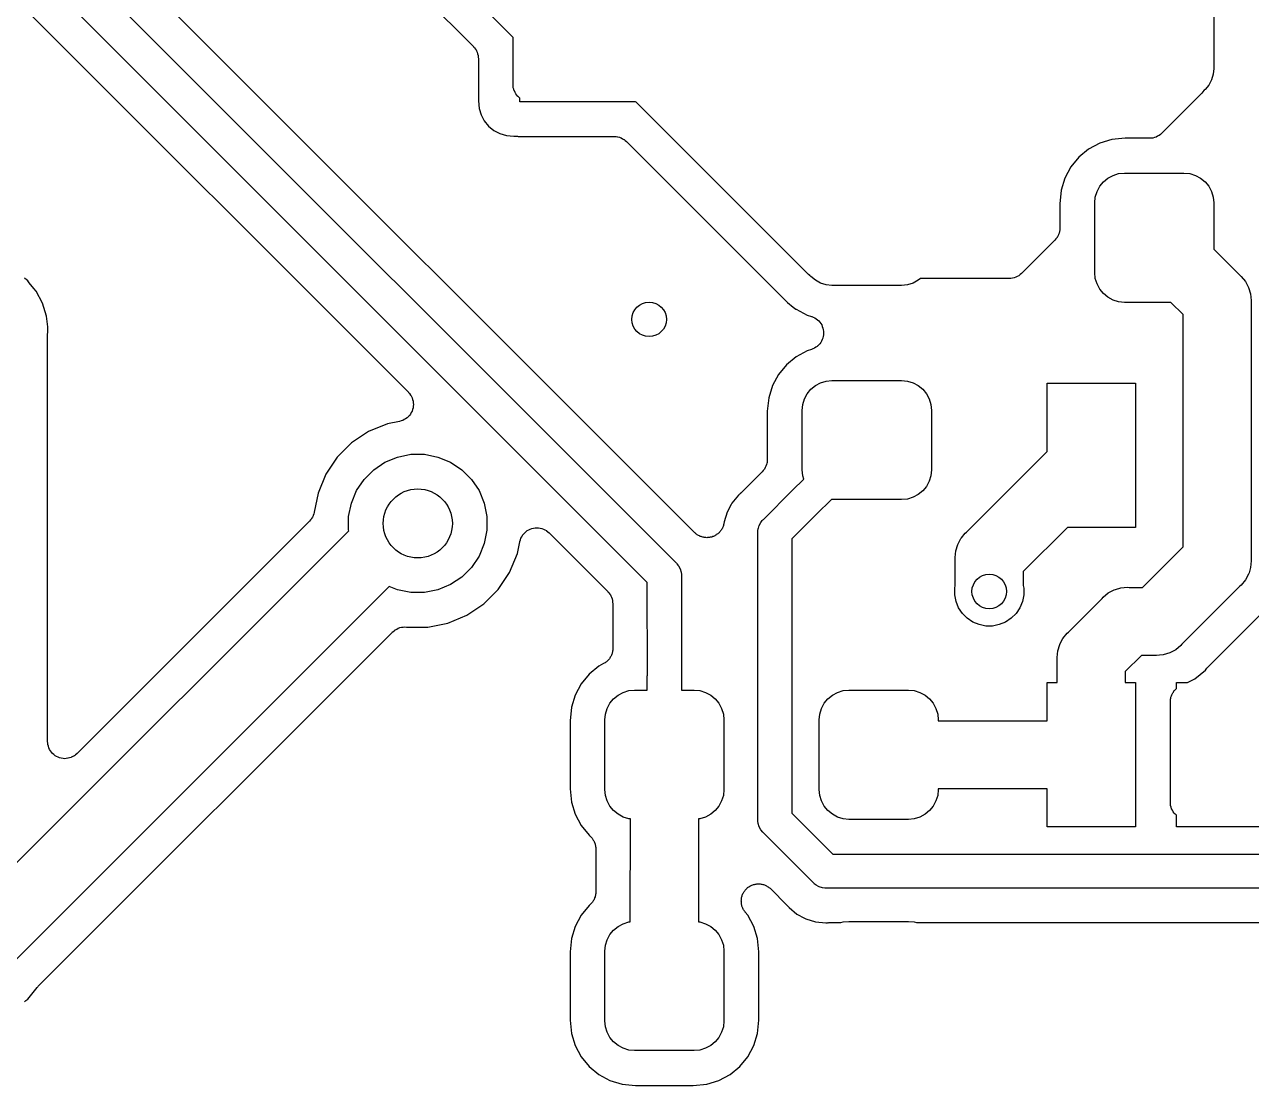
# Model space of a CAD drawing. Extents: x 150.4 to 195, y -135.4 to -96.2.
# Drawn here: x 177.91 to 186.93, y -127.03 to -119.23 of the extents above; entities that cross this region are included whole.
import ezdxf

# ---------------------------------------------------------------- set-up
doc = ezdxf.new("R2010")
doc.units = 0
doc.header["$MEASUREMENT"] = 0
doc.layers.add('BLACK', color=7, linetype='CONTINUOUS')

msp = doc.modelspace()

# ---------------------------------------------------------------- linework, layer by layer
at = {"layer": 'BLACK', "linetype": 'CONTINUOUS'}
for p, q in [((181.502, -119.329), (177.698, -115.525)), ((177.63, -115.816), (181.209, -119.395)), ((175.525, -116.017), (182.697, -123.188)), ((182.835, -122.968), (175.863, -115.996)), ((182.487, -123.333), (175.381, -116.226)), ((175.623, -116.828), (180.731, -121.935)), ((186.65, -119.044), (186.65, -119.556)), ((181.5, -119.351), (181.501, -119.339)), ((181.5, -119.352), (181.5, -119.351)), ((181.5, -119.353), (181.5, -119.352)), ((181.5, -119.352), (181.5, -119.352)), ((181.5, -119.352), (181.5, -119.352)), ((181.5, -119.673), (181.5, -119.353)), ((181.501, -119.339), (181.502, -119.329)), ((181.209, -119.395), (181.209, -119.395)), ((181.209, -119.395), (181.209, -119.395)), ((181.209, -119.395), (181.209, -119.395)), ((181.209, -119.395), (181.21, -119.396)), ((181.21, -119.396), (181.217, -119.405)), ((181.217, -119.405), (181.225, -119.414)), ((181.225, -119.414), (181.225, -119.415)), ((181.225, -119.415), (181.226, -119.415)), ((181.226, -119.415), (181.231, -119.426)), ((181.231, -119.426), (181.236, -119.436)), ((181.236, -119.436), (181.237, -119.437)), ((181.237, -119.437), (181.237, -119.437)), ((181.237, -119.437), (181.24, -119.449)), ((181.24, -119.449), (181.244, -119.46)), ((181.244, -119.46), (181.244, -119.461)), ((181.244, -119.461), (181.244, -119.461)), ((181.244, -119.461), (181.245, -119.473)), ((181.245, -119.473), (181.246, -119.485)), ((181.246, -119.485), (181.246, -119.794)), ((186.65, -119.556), (186.646, -119.599)), ((186.633, -119.64), (186.613, -119.678)), ((186.646, -119.599), (186.633, -119.64)), ((181.501, -119.685), (181.5, -119.673)), ((181.502, -119.697), (181.501, -119.685)), ((181.502, -119.698), (181.502, -119.697)), ((181.502, -119.697), (181.502, -119.697)), ((181.506, -119.709), (181.502, -119.698)), ((181.509, -119.721), (181.506, -119.709)), ((181.51, -119.721), (181.509, -119.721)), ((181.509, -119.721), (181.509, -119.721)), ((181.515, -119.732), (181.51, -119.721)), ((181.521, -119.743), (181.515, -119.732)), ((181.529, -119.753), (181.521, -119.743)), ((181.521, -119.743), (181.521, -119.743)), ((181.521, -119.743), (181.521, -119.743)), ((186.563, -119.737), (186.268, -120.032)), ((186.57, -119.728), (186.563, -119.737)), ((186.578, -119.719), (186.57, -119.728)), ((186.579, -119.718), (186.578, -119.719)), ((186.578, -119.719), (186.578, -119.719)), ((186.58, -119.716), (186.579, -119.718)), ((186.586, -119.711), (186.58, -119.716)), ((186.613, -119.678), (186.586, -119.711)), ((181.246, -119.794), (181.251, -119.849)), ((181.536, -119.762), (181.529, -119.753)), ((181.537, -119.762), (181.536, -119.762)), ((181.546, -119.77), (181.537, -119.762)), ((181.537, -119.762), (181.537, -119.762)), ((181.55, -119.773), (181.546, -119.77)), ((181.55, -119.8), (181.55, -119.773)), ((182.394, -119.8), (181.55, -119.8)), ((182.4, -119.801), (182.394, -119.8)), ((182.404, -119.804), (182.4, -119.801)), ((183.663, -121.063), (182.404, -119.804)), ((181.251, -119.849), (181.266, -119.897)), ((181.266, -119.897), (181.289, -119.941)), ((181.289, -119.941), (181.321, -119.979)), ((181.321, -119.979), (181.359, -120.011)), ((181.359, -120.011), (181.403, -120.034)), ((181.403, -120.034), (181.451, -120.049)), ((181.451, -120.049), (181.506, -120.054)), ((181.506, -120.054), (181.531, -120.054)), ((181.531, -120.054), (181.533, -120.054)), ((181.533, -120.054), (181.538, -120.055)), ((181.538, -120.055), (181.544, -120.055)), ((181.544, -120.055), (181.556, -120.056)), ((181.556, -120.056), (182.244, -120.056)), ((182.244, -120.056), (182.244, -120.056)), ((182.244, -120.056), (182.244, -120.056)), ((182.244, -120.056), (182.244, -120.056)), ((182.244, -120.056), (182.246, -120.056)), ((182.246, -120.056), (182.257, -120.057)), ((182.257, -120.057), (182.269, -120.058)), ((182.269, -120.058), (182.27, -120.059)), ((182.27, -120.059), (182.27, -120.059)), ((182.27, -120.059), (182.282, -120.062)), ((182.282, -120.062), (182.293, -120.066)), ((182.293, -120.066), (182.293, -120.066)), ((182.293, -120.066), (182.294, -120.066)), ((182.294, -120.066), (182.304, -120.072)), ((182.304, -120.072), (182.315, -120.077)), ((182.315, -120.077), (182.315, -120.078)), ((182.315, -120.078), (182.316, -120.078)), ((182.316, -120.078), (182.325, -120.086)), ((182.325, -120.086), (182.334, -120.093)), ((182.334, -120.093), (183.516, -121.275)), ((185.812, -120.106), (185.73, -120.15)), ((185.901, -120.079), (185.812, -120.106)), ((186, -120.069), (185.901, -120.079)), ((186.178, -120.069), (186, -120.069)), ((186.19, -120.068), (186.178, -120.069)), ((186.202, -120.067), (186.19, -120.068)), ((186.203, -120.067), (186.202, -120.067)), ((186.202, -120.067), (186.202, -120.067)), ((186.214, -120.063), (186.203, -120.067)), ((186.225, -120.06), (186.214, -120.063)), ((186.226, -120.06), (186.225, -120.06)), ((186.227, -120.06), (186.226, -120.06)), ((186.237, -120.054), (186.227, -120.06)), ((186.247, -120.049), (186.237, -120.054)), ((186.248, -120.048), (186.247, -120.049)), ((186.249, -120.048), (186.248, -120.048)), ((186.258, -120.041), (186.249, -120.048)), ((186.267, -120.033), (186.258, -120.041)), ((186.268, -120.032), (186.267, -120.033)), ((186.268, -120.032), (186.268, -120.032)), ((186.268, -120.032), (186.268, -120.032)), ((186.268, -120.032), (186.268, -120.032)), ((185.73, -120.15), (185.659, -120.209)), ((185.6, -120.28), (185.556, -120.362)), ((185.659, -120.209), (185.6, -120.28)), ((185.556, -120.362), (185.529, -120.451)), ((185.839, -120.389), (185.872, -120.362)), ((185.872, -120.362), (185.91, -120.342)), ((185.91, -120.342), (185.951, -120.329)), ((185.951, -120.329), (185.994, -120.325)), ((185.994, -120.325), (186.431, -120.325)), ((186.431, -120.325), (186.474, -120.329)), ((186.474, -120.329), (186.515, -120.342)), ((186.515, -120.342), (186.553, -120.362)), ((186.553, -120.362), (186.586, -120.389)), ((185.529, -120.451), (185.519, -120.55)), ((185.779, -120.501), (185.792, -120.46)), ((185.792, -120.46), (185.812, -120.422)), ((185.812, -120.422), (185.839, -120.389)), ((186.586, -120.389), (186.613, -120.422)), ((186.613, -120.422), (186.633, -120.46)), ((186.633, -120.46), (186.646, -120.501)), ((185.519, -120.55), (185.519, -120.728)), ((185.775, -120.544), (185.779, -120.501)), ((185.775, -121.056), (185.775, -120.544)), ((186.646, -120.501), (186.65, -120.544)), ((186.65, -120.544), (186.65, -120.884)), ((185.519, -120.73), (185.518, -120.742)), ((185.519, -120.728), (185.519, -120.729)), ((185.519, -120.729), (185.519, -120.729)), ((185.519, -120.729), (185.519, -120.729)), ((185.519, -120.729), (185.519, -120.73)), ((185.482, -120.818), (185.237, -121.063)), ((185.489, -120.809), (185.482, -120.818)), ((185.497, -120.8), (185.489, -120.809)), ((185.498, -120.799), (185.497, -120.799)), ((185.497, -120.799), (185.497, -120.8)), ((185.503, -120.789), (185.498, -120.799)), ((185.509, -120.778), (185.503, -120.789)), ((185.513, -120.766), (185.509, -120.777)), ((185.509, -120.777), (185.509, -120.778)), ((185.509, -120.778), (185.509, -120.778)), ((185.516, -120.755), (185.513, -120.766)), ((185.517, -120.753), (185.516, -120.754)), ((185.516, -120.754), (185.516, -120.755)), ((185.518, -120.742), (185.517, -120.753)), ((186.65, -120.884), (186.842, -121.076)), ((177.914, -121.1), (177.909, -121.097)), ((183.672, -121.07), (183.663, -121.063)), ((183.681, -121.078), (183.672, -121.07)), ((183.682, -121.079), (183.681, -121.078)), ((183.681, -121.078), (183.681, -121.078)), ((183.684, -121.08), (183.682, -121.079)), ((183.689, -121.086), (183.684, -121.08)), ((183.722, -121.113), (183.689, -121.086)), ((185.171, -121.098), (185.159, -121.099)), ((185.172, -121.098), (185.171, -121.098)), ((185.171, -121.098), (185.171, -121.098)), ((185.183, -121.094), (185.172, -121.098)), ((185.195, -121.091), (185.183, -121.094)), ((185.196, -121.09), (185.195, -121.091)), ((185.195, -121.091), (185.195, -121.091)), ((185.206, -121.085), (185.196, -121.09)), ((185.217, -121.08), (185.206, -121.085)), ((185.218, -121.079), (185.217, -121.079)), ((185.217, -121.079), (185.217, -121.08)), ((185.227, -121.071), (185.218, -121.079)), ((185.236, -121.064), (185.227, -121.071)), ((185.237, -121.063), (185.236, -121.064)), ((185.237, -121.063), (185.237, -121.063)), ((185.237, -121.063), (185.237, -121.063)), ((185.237, -121.063), (185.237, -121.063)), ((185.779, -121.099), (185.775, -121.056)), ((186.842, -121.076), (186.852, -121.084)), ((186.852, -121.084), (186.883, -121.122)), ((177.917, -121.104), (177.914, -121.1)), ((177.919, -121.105), (177.917, -121.104)), ((177.933, -121.117), (177.919, -121.105)), ((177.945, -121.131), (177.933, -121.117)), ((177.979, -121.172), (177.945, -121.131)), ((177.945, -121.131), (177.945, -121.131)), ((177.979, -121.173), (177.979, -121.172)), ((177.996, -121.194), (177.979, -121.173)), ((183.76, -121.133), (183.722, -121.113)), ((183.801, -121.146), (183.76, -121.133)), ((183.844, -121.15), (183.801, -121.146)), ((184.356, -121.15), (183.844, -121.15)), ((184.399, -121.146), (184.356, -121.15)), ((184.44, -121.133), (184.399, -121.146)), ((184.478, -121.113), (184.44, -121.133)), ((184.494, -121.1), (184.478, -121.113)), ((185.147, -121.1), (184.494, -121.1)), ((185.159, -121.099), (185.147, -121.1)), ((185.792, -121.14), (185.779, -121.099)), ((185.812, -121.178), (185.792, -121.14)), ((185.839, -121.211), (185.812, -121.178)), ((186.883, -121.122), (186.903, -121.16)), ((186.903, -121.16), (186.906, -121.165)), ((186.906, -121.165), (186.92, -121.213)), ((178.043, -121.281), (177.996, -121.194)), ((183.516, -121.275), (183.559, -121.311)), ((185.872, -121.238), (185.839, -121.211)), ((185.91, -121.258), (185.872, -121.238)), ((185.951, -121.271), (185.91, -121.258)), ((185.994, -121.275), (185.951, -121.271)), ((186.334, -121.275), (185.994, -121.275)), ((186.424, -121.365), (186.334, -121.275)), ((186.92, -121.213), (186.925, -121.262)), ((186.925, -121.262), (186.924, -121.274)), ((186.924, -121.274), (186.924, -123.164)), ((178.072, -121.376), (178.043, -121.281)), ((183.559, -121.311), (183.559, -121.311)), ((183.559, -121.311), (183.569, -121.317)), ((183.569, -121.317), (183.578, -121.324)), ((183.578, -121.324), (183.58, -121.325)), ((183.58, -121.325), (183.662, -121.369)), ((186.424, -123.072), (186.424, -121.365)), ((178.08, -121.456), (178.072, -121.376)), ((178.081, -121.475), (178.08, -121.456)), ((178.08, -121.456), (178.08, -121.456)), ((183.662, -121.369), (183.693, -121.378)), ((183.693, -121.378), (183.694, -121.379)), ((183.694, -121.379), (183.694, -121.379)), ((183.694, -121.379), (183.694, -121.379)), ((183.694, -121.379), (183.695, -121.379)), ((183.695, -121.379), (183.706, -121.384)), ((183.706, -121.384), (183.717, -121.389)), ((183.717, -121.389), (183.717, -121.389)), ((183.717, -121.389), (183.718, -121.389)), ((183.718, -121.389), (183.728, -121.396)), ((183.728, -121.396), (183.738, -121.403)), ((183.738, -121.403), (183.738, -121.403)), ((183.738, -121.403), (183.738, -121.403)), ((183.738, -121.403), (183.747, -121.412)), ((183.747, -121.412), (183.755, -121.42)), ((183.755, -121.42), (183.755, -121.42)), ((183.755, -121.42), (183.755, -121.421)), ((183.755, -121.421), (183.762, -121.431)), ((183.762, -121.431), (183.769, -121.441)), ((183.769, -121.441), (183.769, -121.441)), ((183.769, -121.441), (183.769, -121.441)), ((183.769, -121.441), (183.773, -121.453)), ((183.773, -121.453), (183.778, -121.464)), ((178.079, -121.504), (178.08, -121.499)), ((178.079, -121.506), (178.079, -121.504)), ((178.079, -124.502), (178.079, -121.506)), ((178.08, -121.494), (178.081, -121.475)), ((178.08, -121.499), (178.08, -121.494)), ((183.773, -121.549), (183.768, -121.56)), ((183.777, -121.538), (183.773, -121.549)), ((183.778, -121.538), (183.777, -121.538)), ((183.778, -121.464), (183.778, -121.464)), ((183.778, -121.464), (183.778, -121.464)), ((183.778, -121.464), (183.78, -121.476)), ((183.78, -121.525), (183.778, -121.537)), ((183.778, -121.537), (183.778, -121.538)), ((183.78, -121.476), (183.783, -121.488)), ((183.783, -121.513), (183.78, -121.525)), ((183.783, -121.488), (183.783, -121.488)), ((183.783, -121.488), (183.783, -121.489)), ((183.783, -121.489), (183.783, -121.501)), ((183.783, -121.501), (183.783, -121.513)), ((183.783, -121.513), (183.783, -121.513)), ((183.783, -121.513), (183.783, -121.513)), ((183.662, -121.631), (183.58, -121.675)), ((183.693, -121.622), (183.662, -121.631)), ((183.704, -121.617), (183.693, -121.622)), ((183.716, -121.612), (183.704, -121.617)), ((183.726, -121.605), (183.716, -121.612)), ((183.716, -121.612), (183.716, -121.612)), ((183.716, -121.612), (183.716, -121.612)), ((183.736, -121.599), (183.726, -121.605)), ((183.737, -121.598), (183.736, -121.598)), ((183.736, -121.598), (183.736, -121.599)), ((183.745, -121.59), (183.737, -121.598)), ((183.754, -121.581), (183.745, -121.59)), ((183.761, -121.571), (183.754, -121.581)), ((183.754, -121.581), (183.754, -121.581)), ((183.754, -121.581), (183.754, -121.581)), ((183.768, -121.561), (183.761, -121.571)), ((183.768, -121.56), (183.768, -121.56)), ((183.768, -121.56), (183.768, -121.561)), ((183.58, -121.675), (183.509, -121.734)), ((183.45, -121.805), (183.406, -121.887)), ((183.509, -121.734), (183.45, -121.805)), ((183.406, -121.887), (183.379, -121.976)), ((183.689, -121.914), (183.722, -121.887)), ((183.722, -121.887), (183.76, -121.867)), ((183.76, -121.867), (183.801, -121.854)), ((183.801, -121.854), (183.844, -121.85)), ((183.844, -121.85), (184.356, -121.85)), ((184.356, -121.85), (184.399, -121.854)), ((184.399, -121.854), (184.44, -121.867)), ((184.44, -121.867), (184.478, -121.887)), ((184.478, -121.887), (184.511, -121.914)), ((185.425, -122.371), (185.425, -121.87)), ((185.425, -121.87), (186.075, -121.87)), ((186.075, -121.87), (186.075, -122.93)), ((180.731, -121.935), (180.732, -121.936)), ((180.732, -121.936), (180.732, -121.936)), ((180.732, -121.936), (180.732, -121.936)), ((180.732, -121.936), (180.732, -121.937)), ((180.732, -121.937), (180.74, -121.946)), ((180.74, -121.946), (180.747, -121.956)), ((180.747, -121.956), (180.747, -121.956)), ((180.747, -121.956), (180.748, -121.956)), ((180.748, -121.956), (180.753, -121.967)), ((180.753, -121.967), (180.759, -121.978)), ((180.759, -121.978), (180.759, -121.978)), ((180.759, -121.978), (180.759, -121.978)), ((180.759, -121.978), (180.762, -121.99)), ((180.762, -121.99), (180.766, -122.001)), ((183.379, -121.976), (183.369, -122.075)), ((183.629, -122.026), (183.642, -121.985)), ((183.642, -121.985), (183.662, -121.947)), ((183.662, -121.947), (183.689, -121.914)), ((184.511, -121.914), (184.538, -121.947)), ((184.538, -121.947), (184.558, -121.985)), ((184.558, -121.985), (184.571, -122.026)), ((180.752, -122.085), (180.746, -122.096)), ((180.758, -122.075), (180.752, -122.085)), ((180.762, -122.063), (180.758, -122.074)), ((180.758, -122.074), (180.758, -122.075)), ((180.758, -122.075), (180.758, -122.075)), ((180.765, -122.051), (180.762, -122.063)), ((180.766, -122.051), (180.765, -122.051)), ((180.765, -122.051), (180.765, -122.051)), ((180.766, -122.001), (180.766, -122.002)), ((180.766, -122.002), (180.766, -122.002)), ((180.766, -122.002), (180.767, -122.014)), ((180.767, -122.039), (180.766, -122.051)), ((180.767, -122.014), (180.768, -122.026)), ((180.768, -122.027), (180.767, -122.039)), ((180.768, -122.026), (180.768, -122.026)), ((180.768, -122.026), (180.768, -122.027)), ((183.369, -122.075), (183.369, -122.43)), ((183.625, -122.069), (183.629, -122.026)), ((183.625, -122.506), (183.625, -122.069)), ((184.571, -122.026), (184.575, -122.069)), ((184.575, -122.069), (184.575, -122.506)), ((180.578, -122.167), (180.439, -122.225)), ((180.666, -122.15), (180.578, -122.167)), ((180.677, -122.146), (180.666, -122.15)), ((180.689, -122.143), (180.677, -122.146)), ((180.69, -122.143), (180.689, -122.143)), ((180.689, -122.143), (180.689, -122.143)), ((180.7, -122.137), (180.69, -122.143)), ((180.711, -122.131), (180.7, -122.137)), ((180.721, -122.123), (180.711, -122.131)), ((180.711, -122.131), (180.711, -122.131)), ((180.711, -122.131), (180.711, -122.131)), ((180.73, -122.116), (180.721, -122.123)), ((180.731, -122.115), (180.73, -122.115)), ((180.73, -122.115), (180.73, -122.116)), ((180.738, -122.106), (180.731, -122.115)), ((180.746, -122.097), (180.738, -122.106)), ((180.746, -122.096), (180.746, -122.096)), ((180.746, -122.096), (180.746, -122.097)), ((180.439, -122.225), (180.314, -122.308)), ((180.314, -122.308), (180.208, -122.414)), ((180.208, -122.414), (180.125, -122.539)), ((180.476, -122.505), (180.559, -122.45)), ((180.559, -122.45), (180.652, -122.412)), ((180.652, -122.412), (180.75, -122.392)), ((180.75, -122.392), (180.85, -122.392)), ((180.85, -122.392), (180.948, -122.412)), ((180.948, -122.412), (181.041, -122.45)), ((181.041, -122.45), (181.124, -122.505)), ((183.368, -122.443), (183.367, -122.455)), ((183.369, -122.432), (183.368, -122.443)), ((183.369, -122.43), (183.369, -122.43)), ((183.369, -122.43), (183.369, -122.43)), ((183.369, -122.43), (183.369, -122.43)), ((183.369, -122.43), (183.369, -122.432)), ((184.832, -122.965), (185.425, -122.371)), ((180.125, -122.539), (180.067, -122.678)), ((180.405, -122.576), (180.476, -122.505)), ((181.124, -122.505), (181.195, -122.576)), ((183.332, -122.52), (183.175, -122.677)), ((183.339, -122.51), (183.332, -122.52)), ((183.347, -122.502), (183.339, -122.51)), ((183.348, -122.5), (183.347, -122.501)), ((183.347, -122.501), (183.347, -122.502)), ((183.353, -122.49), (183.348, -122.5)), ((183.359, -122.48), (183.353, -122.49)), ((183.363, -122.467), (183.359, -122.479)), ((183.359, -122.479), (183.359, -122.479)), ((183.359, -122.479), (183.359, -122.48)), ((183.366, -122.456), (183.363, -122.467)), ((183.367, -122.455), (183.366, -122.455)), ((183.366, -122.455), (183.366, -122.456)), ((183.629, -122.549), (183.625, -122.506)), ((184.575, -122.506), (184.571, -122.549)), ((180.35, -122.659), (180.405, -122.576)), ((181.195, -122.576), (181.25, -122.659)), ((183.554, -122.656), (183.637, -122.574)), ((183.637, -122.574), (183.629, -122.549)), ((184.538, -122.628), (184.511, -122.661)), ((184.558, -122.59), (184.538, -122.628)), ((184.571, -122.549), (184.558, -122.59)), ((180.067, -122.678), (180.039, -122.817)), ((180.312, -122.752), (180.35, -122.659)), ((181.25, -122.659), (181.288, -122.752)), ((183.156, -122.693), (183.108, -122.751)), ((183.165, -122.685), (183.156, -122.693)), ((183.169, -122.682), (183.165, -122.685)), ((183.173, -122.678), (183.169, -122.682)), ((183.175, -122.677), (183.173, -122.678)), ((183.341, -122.87), (183.554, -122.656)), ((183.554, -122.656), (183.554, -122.656)), ((184.399, -122.721), (184.356, -122.725)), ((184.44, -122.708), (184.399, -122.721)), ((184.478, -122.688), (184.44, -122.708)), ((184.511, -122.661), (184.478, -122.688)), ((180.292, -122.85), (180.312, -122.752)), ((181.288, -122.752), (181.308, -122.85)), ((183.103, -122.761), (183.073, -122.817)), ((183.108, -122.751), (183.103, -122.761)), ((183.103, -122.761), (183.103, -122.761)), ((183.84, -122.725), (183.731, -122.833)), ((183.844, -122.725), (183.84, -122.725)), ((184.356, -122.725), (183.844, -122.725)), ((180.005, -122.883), (178.296, -124.591)), ((180.012, -122.874), (180.005, -122.883)), ((180.02, -122.865), (180.012, -122.874)), ((180.026, -122.853), (180.02, -122.863)), ((180.02, -122.863), (180.02, -122.864)), ((180.02, -122.864), (180.02, -122.865)), ((180.032, -122.843), (180.026, -122.853)), ((180.036, -122.83), (180.032, -122.842)), ((180.032, -122.842), (180.032, -122.842)), ((180.032, -122.842), (180.032, -122.843)), ((180.039, -122.819), (180.036, -122.83)), ((180.039, -122.817), (180.039, -122.818)), ((180.039, -122.818), (180.039, -122.818)), ((180.039, -122.818), (180.039, -122.818)), ((180.039, -122.818), (180.039, -122.819)), ((180.292, -122.95), (180.292, -122.85)), ((181.308, -122.85), (181.308, -122.95)), ((183.05, -122.898), (183.049, -122.904)), ((183.051, -122.892), (183.05, -122.898)), ((183.073, -122.817), (183.051, -122.888)), ((183.051, -122.888), (183.051, -122.89)), ((183.051, -122.89), (183.051, -122.892)), ((183.309, -122.914), (183.321, -122.893)), ((183.321, -122.893), (183.332, -122.878)), ((183.332, -122.878), (183.336, -122.874)), ((183.332, -122.878), (183.332, -122.878)), ((183.336, -122.874), (183.341, -122.87)), ((183.731, -122.833), (183.55, -123.014)), ((183.731, -122.833), (183.731, -122.833)), ((177.825, -125.421), (180.293, -122.954)), ((180.293, -122.954), (180.292, -122.95)), ((181.308, -122.95), (181.288, -123.048)), ((181.564, -122.998), (181.57, -122.988)), ((181.57, -122.987), (181.578, -122.978)), ((181.57, -122.988), (181.57, -122.987)), ((181.57, -122.987), (181.57, -122.987)), ((181.578, -122.978), (181.586, -122.968)), ((181.586, -122.968), (181.596, -122.96)), ((181.586, -122.968), (181.586, -122.968)), ((181.586, -122.968), (181.586, -122.968)), ((181.596, -122.96), (181.605, -122.953)), ((181.605, -122.953), (181.616, -122.947)), ((181.605, -122.953), (181.605, -122.953)), ((181.605, -122.953), (181.605, -122.953)), ((181.616, -122.947), (181.627, -122.941)), ((181.627, -122.941), (181.639, -122.938)), ((181.627, -122.941), (181.627, -122.941)), ((181.627, -122.941), (181.627, -122.941)), ((181.639, -122.938), (181.651, -122.934)), ((181.651, -122.934), (181.663, -122.933)), ((181.651, -122.934), (181.651, -122.934)), ((181.651, -122.934), (181.651, -122.934)), ((181.663, -122.933), (181.675, -122.932)), ((181.675, -122.932), (181.676, -122.932)), ((181.676, -122.932), (181.676, -122.932)), ((181.676, -122.932), (181.688, -122.933)), ((181.688, -122.933), (181.7, -122.934)), ((181.7, -122.934), (181.7, -122.934)), ((181.7, -122.934), (181.7, -122.935)), ((181.7, -122.935), (181.712, -122.938)), ((181.712, -122.938), (181.724, -122.942)), ((181.724, -122.942), (181.724, -122.942)), ((181.724, -122.942), (181.724, -122.942)), ((181.724, -122.942), (181.735, -122.948)), ((181.735, -122.948), (181.745, -122.953)), ((181.745, -122.953), (181.746, -122.954)), ((181.746, -122.954), (181.746, -122.954)), ((181.746, -122.954), (181.755, -122.961)), ((181.755, -122.961), (181.765, -122.969)), ((181.765, -122.969), (182.196, -123.401)), ((182.84, -122.971), (182.835, -122.968)), ((182.844, -122.976), (182.84, -122.971)), ((182.849, -122.979), (182.844, -122.976)), ((182.854, -122.983), (182.849, -122.979)), ((182.859, -122.986), (182.854, -122.983)), ((182.864, -122.989), (182.859, -122.986)), ((182.87, -122.992), (182.864, -122.989)), ((182.984, -122.99), (182.978, -122.993)), ((182.989, -122.987), (182.984, -122.99)), ((182.995, -122.984), (182.989, -122.987)), ((182.999, -122.98), (182.995, -122.984)), ((183.004, -122.977), (182.999, -122.98)), ((183.009, -122.972), (183.004, -122.977)), ((183.014, -122.968), (183.009, -122.972)), ((183.018, -122.964), (183.014, -122.968)), ((183.022, -122.959), (183.018, -122.964)), ((183.026, -122.954), (183.022, -122.959)), ((183.03, -122.949), (183.026, -122.954)), ((183.033, -122.944), (183.03, -122.949)), ((183.036, -122.939), (183.033, -122.944)), ((183.039, -122.933), (183.036, -122.939)), ((183.042, -122.927), (183.039, -122.933)), ((183.044, -122.922), (183.042, -122.927)), ((183.046, -122.916), (183.044, -122.922)), ((183.047, -122.91), (183.046, -122.916)), ((183.049, -122.904), (183.047, -122.91)), ((183.299, -122.963), (183.3, -122.955)), ((183.3, -122.969), (183.299, -122.963)), ((183.3, -122.955), (183.302, -122.938)), ((183.3, -125.075), (183.3, -122.969)), ((183.302, -122.938), (183.303, -122.935)), ((183.303, -122.935), (183.309, -122.914)), ((184.795, -123.006), (184.822, -122.972)), ((184.822, -122.972), (184.832, -122.965)), ((185.574, -122.93), (185.25, -123.254)), ((186.075, -122.93), (185.574, -122.93)), ((181.288, -123.048), (181.25, -123.141)), ((181.533, -123.122), (181.55, -123.034)), ((181.55, -123.033), (181.551, -123.032)), ((181.55, -123.034), (181.55, -123.033)), ((181.55, -123.033), (181.55, -123.033)), ((181.55, -123.033), (181.55, -123.033)), ((181.551, -123.032), (181.554, -123.021)), ((181.554, -123.021), (181.558, -123.009)), ((181.558, -123.009), (181.564, -122.998)), ((181.558, -123.009), (181.558, -123.009)), ((181.558, -123.009), (181.558, -123.009)), ((182.876, -122.995), (182.87, -122.992)), ((182.882, -122.997), (182.876, -122.995)), ((182.887, -122.999), (182.882, -122.997)), ((182.894, -123), (182.887, -122.999)), ((182.9, -123.002), (182.894, -123)), ((182.906, -123.003), (182.9, -123.002)), ((182.912, -123.004), (182.906, -123.003)), ((182.918, -123.004), (182.912, -123.004)), ((182.924, -123.005), (182.918, -123.004)), ((182.93, -123.004), (182.924, -123.005)), ((182.936, -123.004), (182.93, -123.004)), ((182.943, -123.003), (182.936, -123.004)), ((182.949, -123.002), (182.943, -123.003)), ((182.955, -123.001), (182.949, -123.002)), ((182.961, -123), (182.955, -123.001)), ((182.967, -122.997), (182.961, -123)), ((182.973, -122.995), (182.967, -122.997)), ((182.978, -122.993), (182.973, -122.995)), ((183.55, -123.014), (183.55, -125.03)), ((184.754, -123.101), (184.768, -123.054)), ((184.768, -123.054), (184.791, -123.01)), ((184.791, -123.01), (184.795, -123.006)), ((186.126, -123.37), (186.424, -123.072)), ((181.25, -123.141), (181.195, -123.224)), ((181.475, -123.261), (181.533, -123.122)), ((184.749, -123.15), (184.754, -123.101)), ((184.75, -123.162), (184.749, -123.15)), ((184.75, -123.355), (184.75, -123.162)), ((186.924, -123.164), (186.925, -123.176)), ((181.195, -123.224), (181.124, -123.295)), ((181.392, -123.386), (181.475, -123.261)), ((182.697, -123.188), (182.701, -123.192)), ((182.701, -123.192), (182.705, -123.197)), ((182.705, -123.197), (182.705, -123.197)), ((182.705, -123.197), (182.714, -123.208)), ((182.714, -123.208), (182.717, -123.211)), ((182.717, -123.211), (182.729, -123.233)), ((182.729, -123.233), (182.736, -123.257)), ((182.736, -123.257), (182.737, -123.275)), ((185.25, -123.254), (185.25, -123.355)), ((186.92, -123.225), (186.909, -123.263)), ((186.925, -123.176), (186.92, -123.225)), ((181.041, -123.35), (180.948, -123.388)), ((181.124, -123.295), (181.041, -123.35)), ((182.488, -124.019), (182.487, -123.333)), ((182.737, -123.275), (182.737, -123.275)), ((182.737, -123.275), (182.738, -123.281)), ((182.738, -123.281), (182.737, -123.287)), ((182.737, -123.287), (182.737, -124.125)), ((186.883, -123.315), (186.852, -123.354)), ((186.906, -123.272), (186.883, -123.315)), ((186.909, -123.263), (186.906, -123.272)), ((180.59, -123.363), (177.792, -126.161)), ((180.652, -123.388), (180.59, -123.363)), ((180.75, -123.408), (180.652, -123.388)), ((180.85, -123.408), (180.75, -123.408)), ((180.948, -123.388), (180.85, -123.408)), ((181.286, -123.492), (181.392, -123.386)), ((182.196, -123.401), (182.197, -123.401)), ((182.197, -123.401), (182.197, -123.401)), ((182.197, -123.401), (182.197, -123.401)), ((182.197, -123.401), (182.198, -123.402)), ((182.198, -123.402), (182.205, -123.411)), ((182.205, -123.411), (182.212, -123.42)), ((182.212, -123.42), (182.213, -123.421)), ((182.213, -123.421), (182.213, -123.421)), ((182.213, -123.421), (182.218, -123.432)), ((182.218, -123.432), (182.224, -123.442)), ((182.224, -123.442), (182.224, -123.443)), ((184.746, -123.375), (184.75, -123.355)), ((184.746, -123.425), (184.746, -123.375)), ((184.756, -123.474), (184.746, -123.425)), ((185.254, -123.425), (185.244, -123.474)), ((185.25, -123.355), (185.254, -123.375)), ((185.254, -123.375), (185.254, -123.425)), ((185.83, -123.452), (185.837, -123.442)), ((185.837, -123.442), (185.875, -123.411)), ((185.875, -123.411), (185.919, -123.388)), ((185.919, -123.388), (185.929, -123.385)), ((185.929, -123.385), (185.966, -123.374)), ((185.966, -123.374), (186.015, -123.369)), ((186.015, -123.369), (186.027, -123.37)), ((186.027, -123.37), (186.126, -123.37)), ((186.842, -123.361), (186.415, -123.788)), ((186.852, -123.354), (186.842, -123.361)), ((181.161, -123.575), (181.286, -123.492)), ((182.224, -123.443), (182.224, -123.443)), ((182.224, -123.443), (182.228, -123.455)), ((182.228, -123.455), (182.231, -123.466)), ((182.231, -123.466), (182.231, -123.467)), ((182.231, -123.467), (182.231, -123.467)), ((182.231, -123.467), (182.232, -123.479)), ((182.232, -123.479), (182.233, -123.491)), ((182.233, -123.491), (182.234, -123.818)), ((184.775, -123.52), (184.756, -123.474)), ((184.803, -123.562), (184.775, -123.52)), ((185.225, -123.52), (185.197, -123.562)), ((185.244, -123.474), (185.225, -123.52)), ((185.582, -123.7), (185.83, -123.452)), ((181.022, -123.633), (181.161, -123.575)), ((184.838, -123.597), (184.803, -123.562)), ((184.88, -123.625), (184.838, -123.597)), ((185.162, -123.597), (185.12, -123.625)), ((185.197, -123.562), (185.162, -123.597)), ((186.608, -123.954), (187.009, -123.554)), ((178.011, -126.302), (180.615, -123.698)), ((180.615, -123.697), (180.616, -123.696)), ((180.615, -123.698), (180.615, -123.697)), ((180.615, -123.697), (180.615, -123.697)), ((180.615, -123.697), (180.615, -123.697)), ((180.616, -123.696), (180.626, -123.689)), ((180.626, -123.689), (180.635, -123.682)), ((180.635, -123.682), (180.635, -123.681)), ((180.635, -123.681), (180.636, -123.681)), ((180.636, -123.681), (180.646, -123.676)), ((180.646, -123.676), (180.657, -123.67)), ((180.657, -123.67), (180.657, -123.67)), ((180.657, -123.67), (180.658, -123.67)), ((180.658, -123.67), (180.669, -123.666)), ((180.669, -123.666), (180.68, -123.663)), ((180.68, -123.663), (180.681, -123.663)), ((180.681, -123.663), (180.682, -123.663)), ((180.682, -123.663), (180.693, -123.662)), ((180.693, -123.662), (180.705, -123.66)), ((180.705, -123.66), (180.706, -123.661)), ((180.706, -123.661), (180.706, -123.661)), ((180.706, -123.661), (180.718, -123.662)), ((180.718, -123.662), (180.72, -123.662)), ((180.72, -123.662), (180.875, -123.662)), ((180.875, -123.662), (181.022, -123.633)), ((184.926, -123.644), (184.88, -123.625)), ((184.975, -123.654), (184.926, -123.644)), ((185.025, -123.654), (184.975, -123.654)), ((185.074, -123.644), (185.025, -123.654)), ((185.12, -123.625), (185.074, -123.644)), ((185.541, -123.745), (185.572, -123.707)), ((185.572, -123.707), (185.582, -123.7)), ((185.504, -123.836), (185.518, -123.789)), ((185.518, -123.788), (185.541, -123.745)), ((185.518, -123.789), (185.518, -123.788)), ((186.408, -123.798), (186.37, -123.829)), ((186.415, -123.788), (186.408, -123.798)), ((182.211, -123.89), (182.208, -123.894)), ((182.215, -123.884), (182.211, -123.89)), ((182.218, -123.879), (182.215, -123.884)), ((182.221, -123.873), (182.218, -123.879)), ((182.223, -123.868), (182.221, -123.873)), ((182.225, -123.862), (182.223, -123.868)), ((182.228, -123.856), (182.225, -123.862)), ((182.229, -123.85), (182.228, -123.856)), ((182.231, -123.845), (182.229, -123.85)), ((182.233, -123.831), (182.231, -123.838)), ((182.231, -123.838), (182.231, -123.845)), ((182.234, -123.818), (182.233, -123.82)), ((182.233, -123.82), (182.233, -123.826)), ((182.233, -123.826), (182.233, -123.831)), ((185.499, -123.885), (185.504, -123.836)), ((185.5, -123.897), (185.499, -123.885)), ((186.119, -123.87), (186, -123.989)), ((186.218, -123.87), (186.119, -123.87)), ((186.23, -123.871), (186.218, -123.87)), ((186.252, -123.869), (186.23, -123.871)), ((186.279, -123.866), (186.252, -123.869)), ((186.326, -123.852), (186.279, -123.866)), ((186.37, -123.829), (186.326, -123.852)), ((182.13, -123.95), (182.059, -124.009)), ((182.166, -123.93), (182.13, -123.95)), ((182.171, -123.927), (182.166, -123.93)), ((182.176, -123.925), (182.171, -123.927)), ((182.181, -123.92), (182.176, -123.925)), ((182.187, -123.917), (182.181, -123.92)), ((182.191, -123.913), (182.187, -123.917)), ((182.195, -123.909), (182.191, -123.913)), ((182.2, -123.904), (182.195, -123.909)), ((182.205, -123.899), (182.2, -123.904)), ((182.208, -123.894), (182.205, -123.899)), ((185.5, -124.07), (185.5, -123.897)), ((186.511, -124.041), (186.588, -123.978)), ((186.588, -123.978), (186.6, -123.964)), ((186.6, -123.964), (186.601, -123.962)), ((186.601, -123.962), (186.605, -123.959)), ((186.605, -123.959), (186.608, -123.954)), ((182.059, -124.009), (182, -124.08)), ((182.487, -124.125), (182.487, -124.019)), ((182.487, -124.019), (182.488, -124.019)), ((185.425, -124.35), (185.425, -124.07)), ((185.425, -124.07), (185.5, -124.07)), ((186, -123.989), (186, -124.07)), ((186, -124.07), (186.075, -124.07)), ((186.075, -124.07), (186.075, -125.13)), ((186.375, -124.114), (186.375, -124.07)), ((186.375, -124.07), (186.457, -124.07)), ((186.457, -124.07), (186.511, -124.041)), ((181.956, -124.162), (181.929, -124.251)), ((182, -124.08), (181.956, -124.162)), ((182.239, -124.189), (182.272, -124.162)), ((182.272, -124.162), (182.31, -124.142)), ((182.31, -124.142), (182.351, -124.129)), ((182.351, -124.129), (182.394, -124.125)), ((182.394, -124.125), (182.487, -124.125)), ((182.737, -124.125), (182.831, -124.125)), ((182.831, -124.125), (182.874, -124.129)), ((182.874, -124.129), (182.915, -124.142)), ((182.915, -124.142), (182.953, -124.162)), ((182.953, -124.162), (182.986, -124.189)), ((183.814, -124.189), (183.847, -124.162)), ((183.847, -124.162), (183.885, -124.142)), ((183.885, -124.142), (183.926, -124.129)), ((183.926, -124.129), (183.969, -124.125)), ((183.969, -124.125), (184.406, -124.125)), ((184.406, -124.125), (184.449, -124.129)), ((184.449, -124.129), (184.49, -124.142)), ((184.49, -124.142), (184.528, -124.162)), ((184.528, -124.162), (184.561, -124.189)), ((186.339, -124.167), (186.341, -124.16)), ((186.341, -124.16), (186.344, -124.155)), ((186.344, -124.155), (186.346, -124.15)), ((186.346, -124.15), (186.35, -124.144)), ((186.35, -124.144), (186.353, -124.139)), ((186.353, -124.139), (186.357, -124.134)), ((186.357, -124.134), (186.36, -124.129)), ((186.36, -124.129), (186.365, -124.125)), ((186.365, -124.125), (186.369, -124.12)), ((186.369, -124.12), (186.373, -124.116)), ((186.373, -124.116), (186.375, -124.114)), ((181.929, -124.251), (181.919, -124.35)), ((182.192, -124.26), (182.212, -124.222)), ((182.212, -124.222), (182.239, -124.189)), ((182.986, -124.189), (183.013, -124.222)), ((183.013, -124.222), (183.033, -124.26)), ((183.767, -124.26), (183.787, -124.222)), ((183.787, -124.222), (183.814, -124.189)), ((184.561, -124.189), (184.588, -124.222)), ((184.588, -124.222), (184.608, -124.26)), ((186.331, -124.203), (186.332, -124.197)), ((186.331, -124.209), (186.331, -124.203)), ((186.331, -124.21), (186.331, -124.209)), ((186.331, -124.949), (186.331, -124.21)), ((186.332, -124.197), (186.333, -124.191)), ((186.333, -124.191), (186.334, -124.184)), ((186.334, -124.184), (186.335, -124.178)), ((186.335, -124.178), (186.336, -124.173)), ((186.336, -124.173), (186.339, -124.167)), ((182.175, -124.344), (182.179, -124.301)), ((182.175, -124.856), (182.175, -124.344)), ((182.179, -124.301), (182.192, -124.26)), ((183.033, -124.26), (183.046, -124.301)), ((183.046, -124.301), (183.05, -124.344)), ((183.05, -124.344), (183.05, -124.856)), ((183.75, -124.344), (183.754, -124.301)), ((183.75, -124.856), (183.75, -124.344)), ((183.754, -124.301), (183.767, -124.26)), ((184.608, -124.26), (184.621, -124.301)), ((184.621, -124.301), (184.625, -124.344)), ((184.625, -124.344), (184.625, -124.35)), ((181.919, -124.35), (181.919, -124.85)), ((184.625, -124.35), (185.425, -124.35)), ((178.08, -124.514), (178.079, -124.502)), ((178.081, -124.526), (178.08, -124.514)), ((178.085, -124.538), (178.081, -124.526)), ((178.081, -124.526), (178.081, -124.526)), ((178.081, -124.526), (178.081, -124.526)), ((178.088, -124.55), (178.085, -124.538)), ((178.089, -124.55), (178.088, -124.55)), ((178.094, -124.561), (178.089, -124.55)), ((178.089, -124.55), (178.089, -124.55)), ((178.1, -124.572), (178.094, -124.561)), ((178.108, -124.581), (178.1, -124.572)), ((178.1, -124.572), (178.1, -124.572)), ((178.1, -124.572), (178.1, -124.572)), ((178.116, -124.591), (178.108, -124.581)), ((178.125, -124.599), (178.116, -124.591)), ((178.116, -124.591), (178.116, -124.591)), ((178.116, -124.591), (178.116, -124.591)), ((178.135, -124.607), (178.125, -124.599)), ((178.146, -124.613), (178.135, -124.607)), ((178.135, -124.607), (178.135, -124.607)), ((178.135, -124.607), (178.135, -124.607)), ((178.156, -124.619), (178.146, -124.613)), ((178.264, -124.614), (178.254, -124.619)), ((178.275, -124.608), (178.264, -124.614)), ((178.276, -124.608), (178.275, -124.608)), ((178.275, -124.608), (178.275, -124.608)), ((178.285, -124.6), (178.276, -124.608)), ((178.295, -124.593), (178.285, -124.6)), ((178.296, -124.591), (178.295, -124.592)), ((178.295, -124.592), (178.295, -124.592)), ((178.295, -124.592), (178.295, -124.592)), ((178.295, -124.592), (178.295, -124.593)), ((178.157, -124.619), (178.156, -124.619)), ((178.168, -124.622), (178.157, -124.619)), ((178.157, -124.619), (178.157, -124.619)), ((178.18, -124.626), (178.168, -124.622)), ((178.193, -124.627), (178.18, -124.626)), ((178.18, -124.626), (178.18, -124.626)), ((178.18, -124.626), (178.18, -124.626)), ((178.205, -124.629), (178.193, -124.627)), ((178.217, -124.628), (178.205, -124.629)), ((178.205, -124.629), (178.205, -124.629)), ((178.205, -124.629), (178.205, -124.629)), ((178.229, -124.626), (178.217, -124.628)), ((178.23, -124.626), (178.229, -124.626)), ((178.241, -124.623), (178.23, -124.626)), ((178.23, -124.626), (178.23, -124.626)), ((178.253, -124.62), (178.241, -124.623)), ((178.254, -124.619), (178.253, -124.619)), ((178.253, -124.619), (178.253, -124.62)), ((181.919, -124.85), (181.929, -124.949)), ((182.179, -124.899), (182.175, -124.856)), ((183.05, -124.856), (183.046, -124.899)), ((183.754, -124.899), (183.75, -124.856)), ((184.625, -124.856), (184.621, -124.899)), ((185.425, -124.85), (184.625, -124.85)), ((184.625, -124.85), (184.625, -124.856)), ((185.425, -125.13), (185.425, -124.85)), ((181.929, -124.949), (181.956, -125.038)), ((182.192, -124.94), (182.179, -124.899)), ((182.212, -124.978), (182.192, -124.94)), ((183.033, -124.94), (183.013, -124.978)), ((183.046, -124.899), (183.033, -124.94)), ((183.767, -124.94), (183.754, -124.899)), ((183.787, -124.978), (183.767, -124.94)), ((184.608, -124.94), (184.588, -124.978)), ((184.621, -124.899), (184.608, -124.94)), ((186.332, -124.961), (186.331, -124.949)), ((186.333, -124.973), (186.332, -124.961)), ((186.333, -124.974), (186.333, -124.973)), ((186.333, -124.973), (186.333, -124.973)), ((186.337, -124.985), (186.333, -124.974)), ((181.956, -125.038), (182, -125.12)), ((182.239, -125.011), (182.212, -124.978)), ((182.272, -125.038), (182.239, -125.011)), ((182.31, -125.058), (182.272, -125.038)), ((182.351, -125.071), (182.31, -125.058)), ((182.915, -125.058), (182.874, -125.071)), ((182.953, -125.038), (182.915, -125.058)), ((182.986, -125.011), (182.953, -125.038)), ((183.013, -124.978), (182.986, -125.011)), ((183.55, -125.03), (183.85, -125.33)), ((183.814, -125.011), (183.787, -124.978)), ((183.847, -125.038), (183.814, -125.011)), ((183.885, -125.058), (183.847, -125.038)), ((183.926, -125.071), (183.885, -125.058)), ((184.49, -125.058), (184.449, -125.071)), ((184.528, -125.038), (184.49, -125.058)), ((184.561, -125.011), (184.528, -125.038)), ((184.588, -124.978), (184.561, -125.011)), ((186.34, -124.997), (186.337, -124.985)), ((186.346, -125.008), (186.34, -124.997)), ((186.34, -124.997), (186.34, -124.997)), ((186.34, -124.997), (186.34, -124.997)), ((186.352, -125.019), (186.346, -125.008)), ((186.36, -125.029), (186.352, -125.019)), ((186.352, -125.019), (186.352, -125.019)), ((186.352, -125.019), (186.352, -125.019)), ((186.367, -125.038), (186.36, -125.029)), ((186.368, -125.038), (186.367, -125.038)), ((186.367, -125.038), (186.367, -125.038)), ((186.375, -125.045), (186.368, -125.038)), ((186.375, -125.13), (186.375, -125.045)), ((182, -125.12), (182.059, -125.191)), ((182.363, -125.072), (182.351, -125.071)), ((182.362, -125.828), (182.363, -125.072)), ((182.874, -125.071), (182.862, -125.072)), ((182.862, -125.072), (182.862, -125.828)), ((183.299, -125.081), (183.3, -125.075)), ((183.3, -125.088), (183.299, -125.081)), ((183.302, -125.106), (183.3, -125.088)), ((183.3, -125.088), (183.3, -125.088)), ((183.309, -125.13), (183.302, -125.106)), ((183.321, -125.151), (183.309, -125.13)), ((183.336, -125.17), (183.321, -125.151)), ((183.969, -125.075), (183.926, -125.071)), ((184.406, -125.075), (183.969, -125.075)), ((184.449, -125.071), (184.406, -125.075)), ((186.075, -125.13), (185.425, -125.13)), ((187.025, -125.13), (186.375, -125.13)), ((182.059, -125.191), (182.062, -125.194)), ((182.062, -125.194), (182.063, -125.195)), ((182.063, -125.195), (182.067, -125.199)), ((182.067, -125.199), (182.072, -125.203)), ((182.072, -125.203), (182.076, -125.208)), ((182.076, -125.208), (182.081, -125.213)), ((182.081, -125.213), (182.084, -125.218)), ((182.084, -125.218), (182.087, -125.222)), ((182.087, -125.222), (182.09, -125.228)), ((182.09, -125.228), (182.094, -125.234)), ((182.094, -125.234), (182.096, -125.239)), ((182.096, -125.239), (182.099, -125.244)), ((182.099, -125.244), (182.101, -125.251)), ((183.341, -125.174), (183.336, -125.17)), ((183.706, -125.539), (183.341, -125.174)), ((182.101, -125.251), (182.103, -125.257)), ((182.103, -125.257), (182.104, -125.262)), ((182.104, -125.262), (182.106, -125.268)), ((182.106, -125.268), (182.107, -125.275)), ((182.107, -125.275), (182.108, -125.281)), ((182.108, -125.281), (182.108, -125.287)), ((182.108, -125.287), (182.109, -125.292)), ((182.109, -125.292), (182.108, -125.608)), ((183.85, -125.33), (187.233, -125.33)), ((183.196, -125.61), (183.199, -125.605)), ((183.199, -125.605), (183.203, -125.6)), ((183.203, -125.6), (183.207, -125.595)), ((183.207, -125.595), (183.211, -125.59)), ((183.211, -125.59), (183.215, -125.586)), ((183.215, -125.586), (183.22, -125.582)), ((183.22, -125.582), (183.224, -125.577)), ((183.224, -125.577), (183.229, -125.574)), ((183.229, -125.574), (183.234, -125.57)), ((183.234, -125.57), (183.24, -125.567)), ((183.24, -125.567), (183.245, -125.564)), ((183.245, -125.564), (183.251, -125.561)), ((183.251, -125.561), (183.256, -125.559)), ((183.256, -125.559), (183.262, -125.557)), ((183.262, -125.557), (183.268, -125.554)), ((183.268, -125.554), (183.274, -125.553)), ((183.274, -125.553), (183.28, -125.551)), ((183.28, -125.551), (183.286, -125.551)), ((183.286, -125.551), (183.292, -125.55)), ((183.292, -125.55), (183.298, -125.55)), ((183.298, -125.55), (183.305, -125.549)), ((183.305, -125.549), (183.311, -125.55)), ((183.311, -125.55), (183.317, -125.55)), ((183.317, -125.55), (183.323, -125.551)), ((183.323, -125.551), (183.329, -125.552)), ((183.329, -125.552), (183.335, -125.553)), ((183.335, -125.553), (183.341, -125.555)), ((183.341, -125.555), (183.347, -125.557)), ((183.347, -125.557), (183.353, -125.559)), ((183.353, -125.559), (183.358, -125.562)), ((183.358, -125.562), (183.364, -125.564)), ((183.364, -125.564), (183.369, -125.568)), ((183.369, -125.568), (183.375, -125.571)), ((183.375, -125.571), (183.38, -125.575)), ((183.38, -125.575), (183.385, -125.578)), ((183.385, -125.578), (183.389, -125.582)), ((183.389, -125.582), (183.394, -125.586)), ((183.394, -125.586), (183.513, -125.705)), ((183.71, -125.544), (183.706, -125.539)), ((183.714, -125.548), (183.71, -125.544)), ((183.729, -125.559), (183.714, -125.548)), ((183.746, -125.569), (183.729, -125.559)), ((183.75, -125.571), (183.746, -125.569)), ((183.774, -125.578), (183.75, -125.571)), ((183.792, -125.58), (183.774, -125.578)), ((183.799, -125.581), (183.792, -125.58)), ((183.792, -125.58), (183.792, -125.58)), ((183.805, -125.58), (183.799, -125.581)), ((187.279, -125.58), (183.805, -125.58)), ((182.075, -125.693), (182.07, -125.698)), ((182.08, -125.688), (182.075, -125.693)), ((182.083, -125.684), (182.08, -125.688)), ((182.086, -125.679), (182.083, -125.684)), ((182.09, -125.673), (182.086, -125.679)), ((182.093, -125.668), (182.09, -125.673)), ((182.096, -125.662), (182.093, -125.668)), ((182.098, -125.658), (182.096, -125.662)), ((182.1, -125.651), (182.098, -125.658)), ((182.103, -125.645), (182.1, -125.651)), ((182.104, -125.639), (182.103, -125.645)), ((182.106, -125.634), (182.104, -125.639)), ((182.108, -125.62), (182.106, -125.627)), ((182.106, -125.627), (182.106, -125.634)), ((182.108, -125.608), (182.108, -125.609)), ((182.108, -125.609), (182.108, -125.615)), ((182.108, -125.615), (182.108, -125.62)), ((183.177, -125.675), (183.178, -125.669)), ((183.178, -125.681), (183.177, -125.675)), ((183.178, -125.662), (183.179, -125.656)), ((183.178, -125.669), (183.178, -125.662)), ((183.178, -125.687), (183.178, -125.681)), ((183.179, -125.693), (183.178, -125.687)), ((183.179, -125.656), (183.18, -125.65)), ((183.179, -125.7), (183.179, -125.693)), ((183.18, -125.65), (183.182, -125.644)), ((183.182, -125.644), (183.183, -125.638)), ((183.183, -125.638), (183.185, -125.632)), ((183.185, -125.632), (183.187, -125.627)), ((183.187, -125.627), (183.19, -125.621)), ((183.19, -125.621), (183.193, -125.615)), ((183.193, -125.615), (183.196, -125.61)), ((182, -125.78), (181.956, -125.862)), ((182.059, -125.709), (182, -125.78)), ((182.062, -125.706), (182.059, -125.709)), ((182.066, -125.702), (182.062, -125.706)), ((182.07, -125.698), (182.066, -125.702)), ((183.181, -125.705), (183.179, -125.7)), ((183.182, -125.712), (183.181, -125.705)), ((183.184, -125.717), (183.182, -125.712)), ((183.186, -125.723), (183.184, -125.717)), ((183.189, -125.729), (183.186, -125.723)), ((183.191, -125.735), (183.189, -125.729)), ((183.195, -125.74), (183.191, -125.735)), ((183.198, -125.745), (183.195, -125.74)), ((183.201, -125.75), (183.198, -125.745)), ((183.205, -125.755), (183.201, -125.75)), ((183.206, -125.757), (183.205, -125.755)), ((183.225, -125.78), (183.206, -125.757)), ((183.269, -125.862), (183.225, -125.78)), ((183.513, -125.705), (183.514, -125.707)), ((183.514, -125.707), (183.518, -125.711)), ((183.518, -125.711), (183.521, -125.715)), ((183.521, -125.715), (183.529, -125.724)), ((183.529, -125.724), (183.587, -125.772)), ((183.587, -125.772), (183.643, -125.802)), ((181.956, -125.862), (181.929, -125.951)), ((182.239, -125.889), (182.272, -125.862)), ((182.272, -125.862), (182.31, -125.842)), ((182.31, -125.842), (182.351, -125.829)), ((182.351, -125.829), (182.362, -125.828)), ((182.862, -125.828), (182.874, -125.829)), ((182.874, -125.829), (182.915, -125.842)), ((182.915, -125.842), (182.953, -125.862)), ((182.953, -125.862), (182.986, -125.889)), ((183.296, -125.951), (183.269, -125.862)), ((183.643, -125.802), (183.643, -125.802)), ((183.643, -125.802), (183.653, -125.807)), ((183.653, -125.807), (183.724, -125.829)), ((183.724, -125.829), (183.799, -125.836)), ((183.799, -125.836), (183.811, -125.835)), ((183.811, -125.835), (183.813, -125.834)), ((183.813, -125.834), (183.818, -125.835)), ((183.818, -125.835), (183.823, -125.834)), ((183.823, -125.834), (183.91, -125.834)), ((183.91, -125.834), (183.926, -125.829)), ((183.926, -125.829), (183.969, -125.825)), ((183.969, -125.825), (184.406, -125.825)), ((184.406, -125.825), (184.449, -125.829)), ((184.449, -125.829), (184.465, -125.834)), ((184.465, -125.834), (187.26, -125.834)), ((181.929, -125.951), (181.919, -126.05)), ((182.179, -126.001), (182.192, -125.96)), ((182.192, -125.96), (182.212, -125.922)), ((182.212, -125.922), (182.239, -125.889)), ((182.986, -125.889), (183.013, -125.922)), ((183.013, -125.922), (183.033, -125.96)), ((183.033, -125.96), (183.046, -126.001)), ((183.306, -126.05), (183.296, -125.951)), ((181.919, -126.05), (181.919, -126.55)), ((182.175, -126.044), (182.179, -126.001)), ((182.175, -126.556), (182.175, -126.044)), ((183.046, -126.001), (183.05, -126.044)), ((183.05, -126.044), (183.05, -126.556)), ((183.306, -126.55), (183.306, -126.05)), ((177.933, -126.396), (178.002, -126.311)), ((178.002, -126.311), (178.003, -126.31)), ((178.003, -126.31), (178.007, -126.306)), ((178.007, -126.306), (178.011, -126.302)), ((177.909, -126.416), (177.911, -126.415)), ((177.911, -126.415), (177.915, -126.411)), ((177.915, -126.411), (177.919, -126.407)), ((177.919, -126.407), (177.933, -126.396)), ((181.919, -126.55), (181.929, -126.649)), ((182.179, -126.599), (182.175, -126.556)), ((183.05, -126.556), (183.046, -126.599)), ((183.296, -126.649), (183.306, -126.55)), ((181.929, -126.649), (181.956, -126.738)), ((182.192, -126.64), (182.179, -126.599)), ((182.212, -126.678), (182.192, -126.64)), ((182.239, -126.711), (182.212, -126.678)), ((183.013, -126.678), (182.986, -126.711)), ((183.033, -126.64), (183.013, -126.678)), ((183.046, -126.599), (183.033, -126.64)), ((183.269, -126.738), (183.296, -126.649)), ((181.956, -126.738), (182, -126.82)), ((182.272, -126.738), (182.239, -126.711)), ((182.31, -126.758), (182.272, -126.738)), ((182.351, -126.771), (182.31, -126.758)), ((182.394, -126.775), (182.351, -126.771)), ((182.831, -126.775), (182.394, -126.775)), ((182.874, -126.771), (182.831, -126.775)), ((182.915, -126.758), (182.874, -126.771)), ((182.953, -126.738), (182.915, -126.758)), ((182.986, -126.711), (182.953, -126.738)), ((183.225, -126.82), (183.269, -126.738)), ((182, -126.82), (182.059, -126.891)), ((183.166, -126.891), (183.225, -126.82)), ((182.059, -126.891), (182.13, -126.95)), ((182.13, -126.95), (182.212, -126.994)), ((183.013, -126.994), (183.095, -126.95)), ((183.095, -126.95), (183.166, -126.891)), ((182.212, -126.994), (182.301, -127.021)), ((182.301, -127.021), (182.4, -127.031)), ((182.4, -127.031), (182.825, -127.031)), ((182.825, -127.031), (182.924, -127.021)), ((182.924, -127.021), (183.013, -126.994))]:
    msp.add_line(p, q, dxfattribs=at)
at = {"layer": 'BLACK'}
for centre, radius in [((182.5, -121.4), 0.127), ((180.8, -122.9), 0.254), ((185, -123.4), 0.127)]:
    msp.add_circle(centre, radius, dxfattribs=at)

doc.saveas('drawing.dxf')
